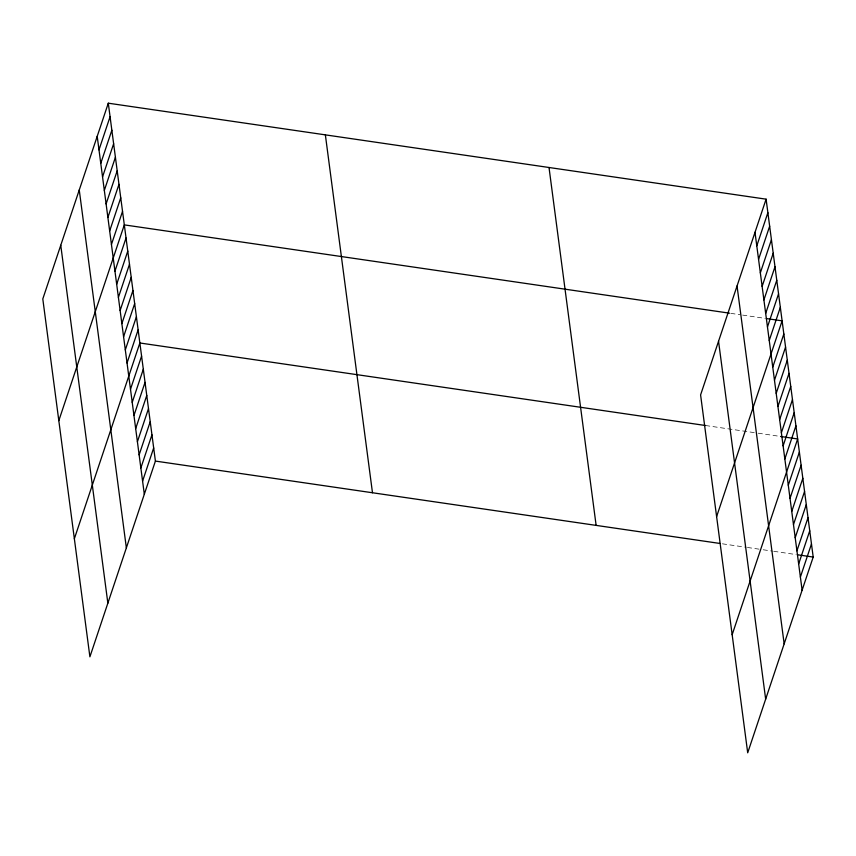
<?xml version="1.0" encoding="UTF-8"?>
<svg xmlns="http://www.w3.org/2000/svg" width="856" height="856" viewBox="0 0 856 856"><rect width="100%" height="100%" fill="white"/><g stroke="black" fill="none" stroke-linecap="round" stroke-linejoin="round"><path stroke-width="0.64" stroke-dasharray="4.28 3.21" d="M730.799 313.36L740.012 314.708M742.644 315.094L765.007 318.357M705.558 425.518L756.875 433.008M758.191 433.2L780.554 436.464M722.421 543.817L746.1 547.273M747.416 547.466L761.894 549.573M763.21 549.766L772.412 551.114M773.728 551.307L796.101 554.57"/><path stroke-width="1.28" d="M108.295 103.191L42.8 298.937L89.901 656.83L155.407 461.084L108.295 103.191L766.099 199.17L813.2 557.063L747.705 752.809L700.593 394.916L766.099 199.17M98.986 149.854L110.071 116.716M100.762 163.368L111.858 130.23M102.549 176.892L113.634 143.755M104.325 190.417L115.41 157.279M106.101 203.931L117.197 170.793M107.888 217.456L118.973 184.318M109.664 230.97L120.749 197.832M111.441 244.495L122.536 211.357M58.818 420.628L124.313 224.882L729.483 313.168M114.95 271.138L126.035 238M116.684 284.256L127.769 251.129M118.406 297.385L129.491 264.247M120.129 310.503L131.225 277.365M121.862 323.632L132.948 290.494M123.585 336.75L134.67 303.613M125.318 349.879L136.404 316.741M127.041 362.998L138.126 329.86M74.365 538.724L139.86 342.989L705.558 425.518M130.497 389.245L141.582 356.107M132.22 402.363L143.316 369.225M133.953 415.492L145.039 382.354M135.676 428.61L146.761 395.472M137.409 441.739L148.495 408.601M139.132 454.857L150.217 421.719M140.855 467.975L151.951 434.848M142.588 481.104L153.673 447.966M756.79 245.822L767.875 212.684M758.566 259.347L769.651 226.209M760.342 272.861L771.427 239.723M762.129 286.385L773.214 253.248M763.905 299.91L774.99 266.772M765.681 313.424L776.767 280.286M767.468 326.949L778.553 293.811M769.244 340.463L780.33 307.325M716.611 516.596L782.106 320.85L766.323 318.55M772.754 367.106L783.839 333.968M774.477 380.235L785.562 347.097M776.199 393.353L787.295 360.216M777.933 406.482L789.018 373.344M779.656 419.601L790.741 386.463M781.389 432.729L792.474 399.591M783.112 445.848L794.197 412.71M784.845 458.966L795.93 425.828M732.158 634.703L797.653 438.957L780.554 436.464M788.29 485.213L799.386 452.075M790.024 498.342L801.109 465.204M791.747 511.46L802.832 478.322M793.48 524.589L804.565 491.451M795.203 537.707L806.288 504.569M796.925 550.825L808.021 517.687M798.659 563.954L809.744 530.816M800.381 577.072L811.477 543.935M155.407 461.084L719.789 543.432M797.418 554.752L813.2 557.063M755.003 232.308L802.115 590.201M737.048 285.968L784.16 643.862M718.548 341.255L765.66 699.149M549.017 167.498L596.129 525.391M325.366 134.863L372.478 492.756M97.21 136.329L144.311 494.222M79.255 189.989L126.356 547.883M60.755 245.276L107.856 603.17"/></g></svg>
